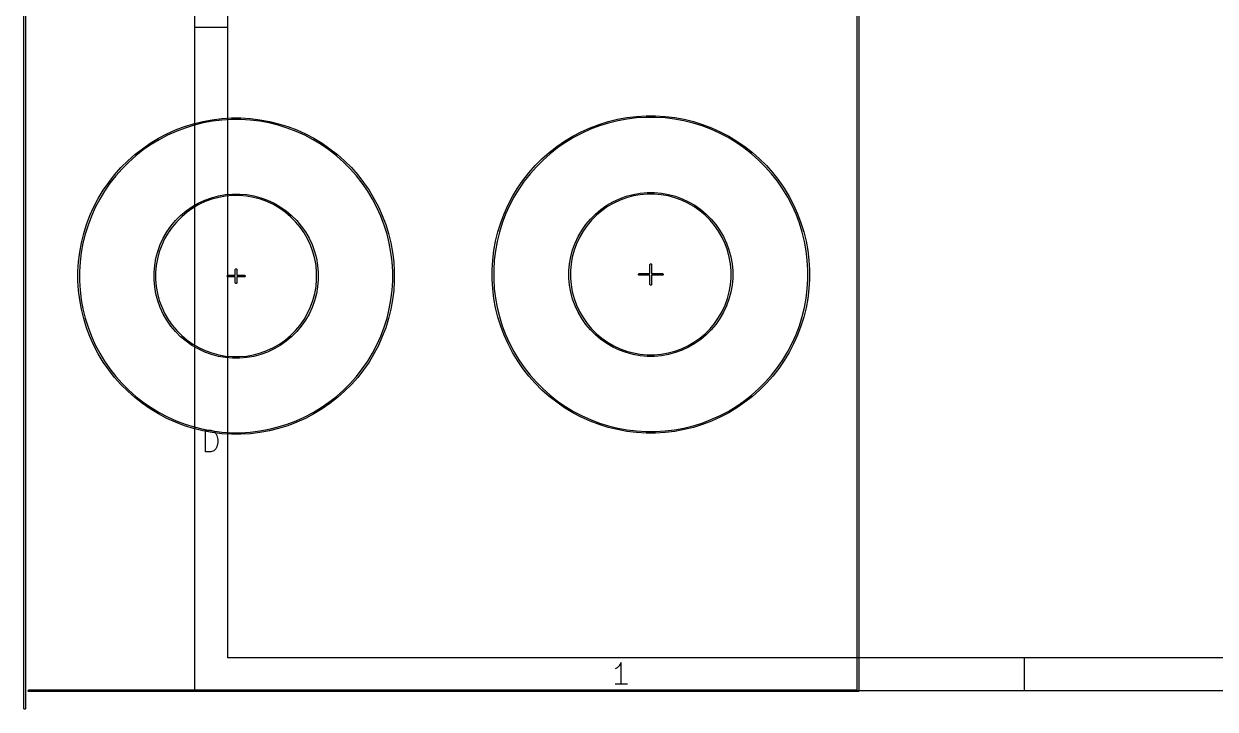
# Model space of a CAD drawing. Extents: x 0 to 287, y -201 to 0.
# Drawn here: x -0.3 to 71.5, y -201.1 to -159.8 of the extents above; entities that cross this region are included whole.
import ezdxf

# ---------------------------------------------------------------- set-up
doc = ezdxf.new("R2010")
doc.units = 0
doc.layers.add('BLACK', color=7, linetype='CONTINUOUS')

msp = doc.modelspace()

# ---------------------------------------------------------------- linework, layer by layer
at = {"layer": 'BLACK', "linetype": 'CONTINUOUS'}
for p, q in [((50.05, 0), (50.05, -200)), ((49.95, -199.95), (49.95, -0.05)), ((-0.3, -201.063333), (-0.3, -1.063333)), ((-0.2, -1.063333), (-0.2, -201.063333)), ((10, -200.0072), (10, -10)), ((12, -198.0072), (12, -12)), ((10, -160), (12, -160)), ((9.388199, -165.982343), (9.938349, -165.810909)), ((9.964045, -165.903086), (9.419414, -166.0728)), ((9.938349, -165.810909), (10.497846, -165.673005)), ((10.51793, -165.766566), (9.964045, -165.903086)), ((10.497846, -165.673005), (11.064649, -165.569135)), ((11.079047, -165.663737), (10.51793, -165.766566)), ((11.064649, -165.569135), (11.636689, -165.499677)), ((11.645349, -165.594976), (11.079047, -165.663737)), ((11.636689, -165.499677), (12.211879, -165.464884)), ((12.214769, -165.560532), (11.645349, -165.594976)), ((12.211879, -165.464884), (12.788121, -165.464884)), ((12.785231, -165.560532), (12.214769, -165.560532)), ((13.354651, -165.594976), (12.785231, -165.560532)), ((12.788121, -165.464884), (13.363311, -165.499677)), ((13.920953, -165.663737), (13.354651, -165.594976)), ((13.363311, -165.499677), (13.935351, -165.569135)), ((14.48207, -165.766566), (13.920953, -165.663737)), ((13.935351, -165.569135), (14.502154, -165.673005)), ((15.035955, -165.903086), (14.48207, -165.766566)), ((14.502154, -165.673005), (15.061651, -165.810909)), ((15.580586, -166.0728), (15.035955, -165.903086)), ((15.061651, -165.810909), (15.611801, -165.982343)), ((33.837326, -166.057522), (34.377904, -165.852508)), ((34.377904, -165.852508), (34.929874, -165.680507)), ((34.955566, -165.77267), (34.409114, -165.942952)), ((34.929874, -165.680507), (35.491222, -165.542147)), ((35.511303, -165.635693), (34.955566, -165.77267)), ((35.491222, -165.542147), (36.0599, -165.437933)), ((36.074296, -165.532521), (35.511303, -165.635693)), ((36.0599, -165.437933), (36.633833, -165.368245)), ((36.642491, -165.46353), (36.074296, -165.532521)), ((36.633833, -165.368245), (37.210926, -165.333337)), ((37.213816, -165.428971), (36.642491, -165.46353)), ((37.210926, -165.333337), (37.789074, -165.333337)), ((37.786184, -165.428971), (37.213816, -165.428971)), ((38.357509, -165.46353), (37.786184, -165.428971)), ((37.789074, -165.333337), (38.366167, -165.368245)), ((38.925704, -165.532521), (38.357509, -165.46353)), ((38.366167, -165.368245), (38.9401, -165.437933)), ((39.488697, -165.635693), (38.925704, -165.532521)), ((38.9401, -165.437933), (39.508778, -165.542147)), ((40.044434, -165.77267), (39.488697, -165.635693)), ((39.508778, -165.542147), (40.070126, -165.680507)), ((40.590886, -165.942952), (40.044434, -165.77267)), ((40.070126, -165.680507), (40.622096, -165.852508)), ((40.622096, -165.852508), (41.162674, -166.057522)), ((7.813692, -166.690971), (8.323929, -166.423178)), ((8.36582, -166.509213), (7.860701, -166.77432)), ((8.323929, -166.423178), (8.849404, -166.186681)), ((8.886023, -166.275089), (8.36582, -166.509213)), ((8.849404, -166.186681), (9.388199, -165.982343)), ((9.419414, -166.0728), (8.886023, -166.275089)), ((16.113977, -166.275089), (15.580586, -166.0728)), ((15.611801, -165.982343), (16.150596, -166.186681)), ((16.63418, -166.509213), (16.113977, -166.275089)), ((16.150596, -166.186681), (16.676071, -166.423178)), ((17.139299, -166.77432), (16.63418, -166.509213)), ((16.676071, -166.423178), (17.186308, -166.690971)), ((32.30342, -166.862578), (32.798188, -166.56348)), ((32.798188, -166.56348), (33.310113, -166.294802)), ((33.351997, -166.380824), (32.84519, -166.646817)), ((33.310113, -166.294802), (33.837326, -166.057522)), ((33.87394, -166.145916), (33.351997, -166.380824)), ((34.409114, -165.942952), (33.87394, -166.145916)), ((41.12606, -166.145916), (40.590886, -165.942952)), ((41.648003, -166.380824), (41.12606, -166.145916)), ((41.162674, -166.057522), (41.689887, -166.294802)), ((42.15481, -166.646817), (41.648003, -166.380824)), ((41.689887, -166.294802), (42.201812, -166.56348)), ((42.201812, -166.56348), (42.69658, -166.862578)), ((6.39271, -167.671804), (6.846318, -167.316425)), ((6.846318, -167.316425), (7.320556, -166.989082)), ((7.372511, -167.069441), (6.903031, -167.3935)), ((7.320556, -166.989082), (7.813692, -166.690971)), ((7.860701, -166.77432), (7.372511, -167.069441)), ((17.627489, -167.069441), (17.139299, -166.77432)), ((17.186308, -166.690971), (17.679444, -166.989082)), ((18.096969, -167.3935), (17.627489, -167.069441)), ((17.679444, -166.989082), (18.153682, -167.316425)), ((18.153682, -167.316425), (18.60729, -167.671804)), ((31.372504, -167.547559), (31.827613, -167.191004)), ((31.884317, -167.268067), (31.433758, -167.621058)), ((31.827613, -167.191004), (32.30342, -166.862578)), ((32.355367, -166.942925), (31.884317, -167.268067)), ((32.84519, -166.646817), (32.355367, -166.942925)), ((42.644633, -166.942925), (42.15481, -166.646817)), ((43.115683, -167.268067), (42.644633, -166.942925)), ((42.69658, -166.862578), (43.172387, -167.191004)), ((43.566242, -167.621058), (43.115683, -167.268067)), ((43.172387, -167.191004), (43.627496, -167.547559)), ((5.553923, -168.461387), (5.961387, -168.053923)), ((5.961387, -168.053923), (6.39271, -167.671804)), ((6.453973, -167.745314), (6.026977, -168.1236)), ((6.903031, -167.3935), (6.453973, -167.745314)), ((18.546027, -167.745314), (18.096969, -167.3935)), ((18.973023, -168.1236), (18.546027, -167.745314)), ((18.60729, -167.671804), (19.038613, -168.053923)), ((19.038613, -168.053923), (19.446077, -168.461387)), ((30.530942, -168.339754), (30.939754, -167.930942)), ((31.005334, -168.000608), (30.600608, -168.405334)), ((30.939754, -167.930942), (31.372504, -167.547559)), ((31.433758, -167.621058), (31.005334, -168.000608)), ((43.994666, -168.000608), (43.566242, -167.621058)), ((43.627496, -167.547559), (44.060246, -167.930942)), ((44.399392, -168.405334), (43.994666, -168.000608)), ((44.060246, -167.930942), (44.469058, -168.339754)), ((5.171804, -168.89271), (5.553923, -168.461387)), ((5.6236, -168.526977), (5.245314, -168.953973)), ((6.026977, -168.1236), (5.6236, -168.526977)), ((19.3764, -168.526977), (18.973023, -168.1236)), ((19.754686, -168.953973), (19.3764, -168.526977)), ((19.446077, -168.461387), (19.828196, -168.89271)), ((29.791004, -169.227613), (30.147559, -168.772504)), ((30.147559, -168.772504), (30.530942, -168.339754)), ((30.600608, -168.405334), (30.221058, -168.833758)), ((44.778942, -168.833758), (44.399392, -168.405334)), ((44.469058, -168.339754), (44.852441, -168.772504)), ((44.852441, -168.772504), (45.208996, -169.227613)), ((4.489082, -169.820556), (4.816425, -169.346318)), ((4.8935, -169.403031), (4.569441, -169.872511)), ((4.816425, -169.346318), (5.171804, -168.89271)), ((5.245314, -168.953973), (4.8935, -169.403031)), ((20.1065, -169.403031), (19.754686, -168.953973)), ((19.828196, -168.89271), (20.183575, -169.346318)), ((20.430559, -169.872511), (20.1065, -169.403031)), ((20.183575, -169.346318), (20.510918, -169.820556)), ((29.462578, -169.70342), (29.791004, -169.227613)), ((29.868067, -169.284317), (29.542925, -169.755367)), ((30.221058, -168.833758), (29.868067, -169.284317)), ((45.131933, -169.284317), (44.778942, -168.833758)), ((45.457075, -169.755367), (45.131933, -169.284317)), ((45.208996, -169.227613), (45.537422, -169.70342)), ((4.190971, -170.313692), (4.489082, -169.820556)), ((4.569441, -169.872511), (4.27432, -170.360701)), ((11.010279, -170.27521), (11.427741, -170.163351)), ((11.427741, -170.163351), (11.853363, -170.088303)), ((11.865812, -170.182863), (11.448384, -170.256467)), ((11.853363, -170.088303), (12.283906, -170.050635)), ((12.288066, -170.14592), (11.865812, -170.182863)), ((12.283906, -170.050635), (12.716094, -170.050635)), ((12.711934, -170.14592), (12.288066, -170.14592)), ((13.134188, -170.182863), (12.711934, -170.14592)), ((12.716094, -170.050635), (13.146637, -170.088303)), ((13.551616, -170.256467), (13.134188, -170.182863)), ((13.146637, -170.088303), (13.572259, -170.163351)), ((13.572259, -170.163351), (13.989721, -170.27521)), ((20.72568, -170.360701), (20.430559, -169.872511)), ((20.510918, -169.820556), (20.809029, -170.313692)), ((28.894802, -170.710113), (29.16348, -170.198188)), ((29.16348, -170.198188), (29.462578, -169.70342)), ((29.542925, -169.755367), (29.246817, -170.24519)), ((35.608844, -170.334344), (36.013963, -170.186893)), ((36.013963, -170.186893), (36.430392, -170.075311)), ((36.451038, -170.168437), (36.042646, -170.277865)), ((36.430392, -170.075311), (36.854962, -170.000448)), ((36.867412, -170.095019), (36.451038, -170.168437)), ((36.854962, -170.000448), (37.28444, -169.962874)), ((37.288601, -170.05817), (36.867412, -170.095019)), ((37.28444, -169.962874), (37.71556, -169.962874)), ((37.711399, -170.05817), (37.288601, -170.05817)), ((38.132588, -170.095019), (37.711399, -170.05817)), ((37.71556, -169.962874), (38.145038, -170.000448)), ((38.548962, -170.168437), (38.132588, -170.095019)), ((38.145038, -170.000448), (38.569608, -170.075311)), ((38.957354, -170.277865), (38.548962, -170.168437)), ((38.569608, -170.075311), (38.986037, -170.186893)), ((38.986037, -170.186893), (39.391156, -170.334344)), ((45.753183, -170.24519), (45.457075, -169.755367)), ((45.537422, -169.70342), (45.83652, -170.198188)), ((45.83652, -170.198188), (46.105198, -170.710113)), ((3.686681, -171.349404), (3.923178, -170.823929)), ((4.009213, -170.86582), (3.775089, -171.386023)), ((3.923178, -170.823929), (4.190971, -170.313692)), ((4.27432, -170.360701), (4.009213, -170.86582)), ((9.484147, -171.069664), (9.838175, -170.821771)), ((9.88942, -170.902211), (9.542208, -171.145331)), ((9.838175, -170.821771), (10.21246, -170.605677)), ((10.2565, -170.690277), (9.88942, -170.902211)), ((10.21246, -170.605677), (10.604156, -170.423027)), ((10.640654, -170.511143), (10.2565, -170.690277)), ((10.604156, -170.423027), (11.010279, -170.27521)), ((11.03896, -170.366172), (10.640654, -170.511143)), ((11.448384, -170.256467), (11.03896, -170.366172)), ((13.96104, -170.366172), (13.551616, -170.256467)), ((14.359346, -170.511143), (13.96104, -170.366172)), ((13.989721, -170.27521), (14.395844, -170.423027)), ((14.7435, -170.690277), (14.359346, -170.511143)), ((14.395844, -170.423027), (14.78754, -170.605677)), ((15.11058, -170.902211), (14.7435, -170.690277)), ((14.78754, -170.605677), (15.161825, -170.821771)), ((15.457792, -171.145331), (15.11058, -170.902211)), ((15.161825, -170.821771), (15.515853, -171.069664)), ((20.990787, -170.86582), (20.72568, -170.360701)), ((20.809029, -170.313692), (21.076822, -170.823929)), ((21.224911, -171.386023), (20.990787, -170.86582)), ((21.076822, -170.823929), (21.313319, -171.349404)), ((28.657522, -171.237326), (28.894802, -170.710113)), ((28.980824, -170.751997), (28.745916, -171.27394)), ((29.246817, -170.24519), (28.980824, -170.751997)), ((34.491605, -170.979383), (34.844757, -170.732103)), ((34.896008, -170.812551), (34.549672, -171.055058)), ((34.844757, -170.732103), (35.218117, -170.516543)), ((35.262162, -170.601153), (34.896008, -170.812551)), ((35.218117, -170.516543), (35.608844, -170.334344)), ((35.645347, -170.422471), (35.262162, -170.601153)), ((36.042646, -170.277865), (35.645347, -170.422471)), ((39.354653, -170.422471), (38.957354, -170.277865)), ((39.737838, -170.601153), (39.354653, -170.422471)), ((39.391156, -170.334344), (39.781883, -170.516543)), ((40.103992, -170.812551), (39.737838, -170.601153)), ((39.781883, -170.516543), (40.155243, -170.732103)), ((40.450328, -171.055058), (40.103992, -170.812551)), ((40.155243, -170.732103), (40.508395, -170.979383)), ((46.019176, -170.751997), (45.753183, -170.24519)), ((46.254084, -171.27394), (46.019176, -170.751997)), ((46.105198, -170.710113), (46.342478, -171.237326)), ((3.482343, -171.888199), (3.686681, -171.349404)), ((3.775089, -171.386023), (3.5728, -171.919414)), ((8.569664, -171.984147), (8.847469, -171.653072)), ((8.847469, -171.653072), (9.153072, -171.347469)), ((9.217507, -171.417788), (8.917788, -171.717507)), ((9.153072, -171.347469), (9.484147, -171.069664)), ((9.542208, -171.145331), (9.217507, -171.417788)), ((15.782493, -171.417788), (15.457792, -171.145331)), ((15.515853, -171.069664), (15.846928, -171.347469)), ((16.082212, -171.717507), (15.782493, -171.417788)), ((15.846928, -171.347469), (16.152531, -171.653072)), ((16.152531, -171.653072), (16.430336, -171.984147)), ((21.4272, -171.919414), (21.224911, -171.386023)), ((21.313319, -171.349404), (21.517657, -171.888199)), ((28.452508, -171.777904), (28.657522, -171.237326)), ((28.745916, -171.27394), (28.542952, -171.809114)), ((33.579383, -171.891605), (33.856501, -171.561348)), ((33.926827, -171.625791), (33.655058, -171.949672)), ((33.856501, -171.561348), (34.161348, -171.256501)), ((34.225791, -171.326827), (33.926827, -171.625791)), ((34.161348, -171.256501), (34.491605, -170.979383)), ((34.549672, -171.055058), (34.225791, -171.326827)), ((40.774209, -171.326827), (40.450328, -171.055058)), ((40.508395, -170.979383), (40.838652, -171.256501)), ((41.073173, -171.625791), (40.774209, -171.326827)), ((40.838652, -171.256501), (41.143499, -171.561348)), ((41.344942, -171.949672), (41.073173, -171.625791)), ((41.143499, -171.561348), (41.420617, -171.891605)), ((46.457048, -171.809114), (46.254084, -171.27394)), ((46.342478, -171.237326), (46.547492, -171.777904)), ((3.310909, -172.438349), (3.482343, -171.888199)), ((3.5728, -171.919414), (3.403086, -172.464045)), ((8.105677, -172.71246), (8.321771, -172.338175)), ((8.321771, -172.338175), (8.569664, -171.984147)), ((8.645331, -172.042208), (8.402211, -172.38942)), ((8.917788, -171.717507), (8.645331, -172.042208)), ((16.354669, -172.042208), (16.082212, -171.717507)), ((16.597789, -172.38942), (16.354669, -172.042208)), ((16.430336, -171.984147), (16.678229, -172.338175)), ((16.678229, -172.338175), (16.894323, -172.71246)), ((21.596914, -172.464045), (21.4272, -171.919414)), ((21.517657, -171.888199), (21.689091, -172.438349)), ((28.142147, -172.891222), (28.280507, -172.329874)), ((28.37267, -172.355566), (28.235693, -172.911303)), ((28.280507, -172.329874), (28.452508, -171.777904)), ((28.542952, -171.809114), (28.37267, -172.355566)), ((33.116543, -172.618117), (33.332103, -172.244757)), ((33.412551, -172.296008), (33.201153, -172.662162)), ((33.332103, -172.244757), (33.579383, -171.891605)), ((33.655058, -171.949672), (33.412551, -172.296008)), ((41.587449, -172.296008), (41.344942, -171.949672)), ((41.420617, -171.891605), (41.667897, -172.244757)), ((41.798847, -172.662162), (41.587449, -172.296008)), ((41.667897, -172.244757), (41.883457, -172.618117)), ((46.62733, -172.355566), (46.457048, -171.809114)), ((46.547492, -171.777904), (46.719493, -172.329874)), ((46.764307, -172.911303), (46.62733, -172.355566)), ((46.719493, -172.329874), (46.857853, -172.891222)), ((3.069135, -173.564649), (3.173005, -172.997846)), ((3.266566, -173.01793), (3.163737, -173.579047)), ((3.173005, -172.997846), (3.310909, -172.438349)), ((3.403086, -172.464045), (3.266566, -173.01793)), ((7.923027, -173.104156), (8.105677, -172.71246)), ((8.190277, -172.7565), (8.011143, -173.140654)), ((8.402211, -172.38942), (8.190277, -172.7565)), ((16.809723, -172.7565), (16.597789, -172.38942)), ((16.988857, -173.140654), (16.809723, -172.7565)), ((16.894323, -172.71246), (17.076973, -173.104156)), ((21.733434, -173.01793), (21.596914, -172.464045)), ((21.689091, -172.438349), (21.826995, -172.997846)), ((21.836263, -173.579047), (21.733434, -173.01793)), ((21.826995, -172.997846), (21.930865, -173.564649)), ((28.037933, -173.4599), (28.142147, -172.891222)), ((28.235693, -172.911303), (28.132521, -173.474296)), ((32.786893, -173.413963), (32.934344, -173.008844)), ((33.022471, -173.045347), (32.877865, -173.442646)), ((32.934344, -173.008844), (33.116543, -172.618117)), ((33.201153, -172.662162), (33.022471, -173.045347)), ((41.977529, -173.045347), (41.798847, -172.662162)), ((41.883457, -172.618117), (42.065656, -173.008844)), ((42.122135, -173.442646), (41.977529, -173.045347)), ((42.065656, -173.008844), (42.213107, -173.413963)), ((46.867479, -173.474296), (46.764307, -172.911303)), ((46.857853, -172.891222), (46.962067, -173.4599)), ((2.999677, -174.136689), (3.069135, -173.564649)), ((3.163737, -173.579047), (3.094976, -174.145349)), ((7.663351, -173.927741), (7.77521, -173.510279)), ((7.866172, -173.53896), (7.756467, -173.948384)), ((7.77521, -173.510279), (7.923027, -173.104156)), ((8.011143, -173.140654), (7.866172, -173.53896)), ((17.133828, -173.53896), (16.988857, -173.140654)), ((17.076973, -173.104156), (17.22479, -173.510279)), ((17.243533, -173.948384), (17.133828, -173.53896)), ((17.22479, -173.510279), (17.336649, -173.927741)), ((21.905024, -174.145349), (21.836263, -173.579047)), ((21.930865, -173.564649), (22.000323, -174.136689)), ((27.968245, -174.033833), (28.037933, -173.4599)), ((28.132521, -173.474296), (28.06353, -174.042491)), ((32.675311, -173.830392), (32.786893, -173.413963)), ((32.877865, -173.442646), (32.768437, -173.851038)), ((42.231563, -173.851038), (42.122135, -173.442646)), ((42.213107, -173.413963), (42.324689, -173.830392)), ((46.93647, -174.042491), (46.867479, -173.474296)), ((46.962067, -173.4599), (47.031755, -174.033833)), ((2.964884, -174.711879), (2.999677, -174.136689)), ((3.094976, -174.145349), (3.060532, -174.714769)), ((7.550635, -174.783906), (7.588303, -174.353363)), ((7.588303, -174.353363), (7.663351, -173.927741)), ((7.682863, -174.365812), (7.64592, -174.788066)), ((7.756467, -173.948384), (7.682863, -174.365812)), ((17.317137, -174.365812), (17.243533, -173.948384)), ((17.35408, -174.788066), (17.317137, -174.365812)), ((17.336649, -173.927741), (17.411697, -174.353363)), ((17.411697, -174.353363), (17.449365, -174.783906)), ((21.939468, -174.714769), (21.905024, -174.145349)), ((22.000323, -174.136689), (22.035116, -174.711879)), ((27.933337, -174.610926), (27.968245, -174.033833)), ((28.06353, -174.042491), (28.028971, -174.613816)), ((32.562874, -174.68444), (32.600448, -174.254962)), ((32.600448, -174.254962), (32.675311, -173.830392)), ((32.695019, -174.267412), (32.65817, -174.688601)), ((32.768437, -173.851038), (32.695019, -174.267412)), ((37.45, -174.3), (37.453806, -174.280866)), ((37.45, -174.85), (37.45, -174.3)), ((37.453806, -174.280866), (37.480866, -174.253806)), ((37.480866, -174.253806), (37.519134, -174.253806)), ((37.519134, -174.253806), (37.546194, -174.280866)), ((37.546194, -174.280866), (37.55, -174.3)), ((37.55, -174.3), (37.55, -174.85)), ((42.304981, -174.267412), (42.231563, -173.851038)), ((42.34183, -174.688601), (42.304981, -174.267412)), ((42.324689, -173.830392), (42.399552, -174.254962)), ((42.399552, -174.254962), (42.437126, -174.68444)), ((46.971029, -174.613816), (46.93647, -174.042491)), ((47.031755, -174.033833), (47.066663, -174.610926)), ((2.964884, -174.714769), (2.964884, -174.711879)), ((2.964884, -175.288121), (2.964884, -174.714769)), ((3.060532, -174.714769), (3.060532, -175.285231)), ((7.550635, -174.788066), (7.550635, -174.783906)), ((7.550635, -175.216094), (7.550635, -174.788066)), ((7.588303, -175.646637), (7.550635, -175.216094)), ((7.64592, -174.788066), (7.64592, -175.211934)), ((7.64592, -175.211934), (7.682863, -175.634188)), ((11.953806, -174.980866), (11.980866, -174.953806)), ((11.953806, -175.019134), (11.953806, -174.980866)), ((11.980866, -175.046194), (11.953806, -175.019134)), ((11.980866, -174.953806), (12, -174.95)), ((12, -175.05), (11.980866, -175.046194)), ((12, -174.95), (12.45, -174.95)), ((12.45, -175.05), (12, -175.05)), ((12.45, -174.6), (12.453806, -174.580866)), ((12.45, -174.95), (12.45, -174.6)), ((12.45, -175.4), (12.45, -175.05)), ((12.453806, -174.580866), (12.480866, -174.553806)), ((12.480866, -174.553806), (12.519134, -174.553806)), ((12.519134, -174.553806), (12.546194, -174.580866)), ((12.546194, -174.580866), (12.55, -174.6)), ((12.55, -174.6), (12.55, -174.95)), ((12.55, -174.95), (13, -174.95)), ((13, -175.05), (12.55, -175.05)), ((12.55, -175.05), (12.55, -175.4)), ((13, -174.95), (13.019134, -174.953806)), ((13.019134, -175.046194), (13, -175.05)), ((13.019134, -174.953806), (13.046194, -174.980866)), ((13.046194, -175.019134), (13.019134, -175.046194)), ((13.046194, -174.980866), (13.046194, -175.019134)), ((17.317137, -175.634188), (17.35408, -175.211934)), ((17.35408, -175.211934), (17.35408, -174.788066)), ((17.449365, -175.216094), (17.411697, -175.646637)), ((17.449365, -174.783906), (17.449365, -175.216094)), ((21.939468, -175.285231), (21.939468, -174.714769)), ((22.035116, -174.711879), (22.035116, -175.288121)), ((27.933337, -174.613816), (27.933337, -174.610926)), ((27.933337, -175.189074), (27.933337, -174.613816)), ((27.968245, -175.766167), (27.933337, -175.189074)), ((28.028971, -174.613816), (28.028971, -175.186184)), ((28.028971, -175.186184), (28.06353, -175.757509)), ((32.562874, -174.688601), (32.562874, -174.68444)), ((32.562874, -175.11556), (32.562874, -174.688601)), ((32.600448, -175.545038), (32.562874, -175.11556)), ((32.65817, -174.688601), (32.65817, -175.111399)), ((32.65817, -175.111399), (32.695019, -175.532588)), ((36.753806, -174.880866), (36.780866, -174.853806)), ((36.753806, -174.919134), (36.753806, -174.880866)), ((36.780866, -174.946194), (36.753806, -174.919134)), ((36.780866, -174.853806), (36.8, -174.85)), ((36.8, -174.95), (36.780866, -174.946194)), ((36.8, -174.85), (37.45, -174.85)), ((37.45, -174.95), (36.8, -174.95)), ((37.45, -175.5), (37.45, -174.95)), ((37.55, -174.85), (38.2, -174.85)), ((38.2, -174.95), (37.55, -174.95)), ((37.55, -174.95), (37.55, -175.5)), ((38.2, -174.85), (38.219134, -174.853806)), ((38.219134, -174.946194), (38.2, -174.95)), ((38.219134, -174.853806), (38.246194, -174.880866)), ((38.246194, -174.919134), (38.219134, -174.946194)), ((38.246194, -174.880866), (38.246194, -174.919134)), ((42.304981, -175.532588), (42.34183, -175.111399)), ((42.34183, -175.111399), (42.34183, -174.688601)), ((42.437126, -175.11556), (42.399552, -175.545038)), ((42.437126, -174.68444), (42.437126, -175.11556)), ((46.93647, -175.757509), (46.971029, -175.186184)), ((46.971029, -175.186184), (46.971029, -174.613816)), ((47.066663, -175.189074), (47.031755, -175.766167)), ((47.066663, -174.610926), (47.066663, -175.189074)), ((2.999677, -175.863311), (2.964884, -175.288121)), ((3.069135, -176.435351), (2.999677, -175.863311)), ((3.060532, -175.285231), (3.094976, -175.854651)), ((3.094976, -175.854651), (3.163737, -176.420953)), ((7.663351, -176.072259), (7.588303, -175.646637)), ((7.682863, -175.634188), (7.756467, -176.051616)), ((12.453806, -175.419134), (12.45, -175.4)), ((12.480866, -175.446194), (12.453806, -175.419134)), ((12.519134, -175.446194), (12.480866, -175.446194)), ((12.546194, -175.419134), (12.519134, -175.446194)), ((12.55, -175.4), (12.546194, -175.419134)), ((17.243533, -176.051616), (17.317137, -175.634188)), ((17.411697, -175.646637), (17.336649, -176.072259)), ((21.836263, -176.420953), (21.905024, -175.854651)), ((21.905024, -175.854651), (21.939468, -175.285231)), ((22.000323, -175.863311), (21.930865, -176.435351)), ((22.035116, -175.288121), (22.000323, -175.863311)), ((28.037933, -176.3401), (27.968245, -175.766167)), ((28.06353, -175.757509), (28.132521, -176.325704)), ((32.675311, -175.969608), (32.600448, -175.545038)), ((32.786893, -176.386037), (32.675311, -175.969608)), ((32.695019, -175.532588), (32.768437, -175.948962)), ((32.768437, -175.948962), (32.877865, -176.357354)), ((37.453806, -175.519134), (37.45, -175.5)), ((37.480866, -175.546194), (37.453806, -175.519134)), ((37.519134, -175.546194), (37.480866, -175.546194)), ((37.546194, -175.519134), (37.519134, -175.546194)), ((37.55, -175.5), (37.546194, -175.519134)), ((42.122135, -176.357354), (42.231563, -175.948962)), ((42.324689, -175.969608), (42.213107, -176.386037)), ((42.231563, -175.948962), (42.304981, -175.532588)), ((42.399552, -175.545038), (42.324689, -175.969608)), ((46.867479, -176.325704), (46.93647, -175.757509)), ((47.031755, -175.766167), (46.962067, -176.3401)), ((3.173005, -177.002154), (3.069135, -176.435351)), ((3.163737, -176.420953), (3.266566, -176.98207)), ((7.77521, -176.489721), (7.663351, -176.072259)), ((7.756467, -176.051616), (7.866172, -176.46104)), ((7.923027, -176.895844), (7.77521, -176.489721)), ((7.866172, -176.46104), (8.011143, -176.859346)), ((16.988857, -176.859346), (17.133828, -176.46104)), ((17.22479, -176.489721), (17.076973, -176.895844)), ((17.133828, -176.46104), (17.243533, -176.051616)), ((17.336649, -176.072259), (17.22479, -176.489721)), ((21.733434, -176.98207), (21.836263, -176.420953)), ((21.930865, -176.435351), (21.826995, -177.002154)), ((28.142147, -176.908778), (28.037933, -176.3401)), ((28.132521, -176.325704), (28.235693, -176.888697)), ((32.934344, -176.791156), (32.786893, -176.386037)), ((32.877865, -176.357354), (33.022471, -176.754653)), ((41.977529, -176.754653), (42.122135, -176.357354)), ((42.213107, -176.386037), (42.065656, -176.791156)), ((46.764307, -176.888697), (46.867479, -176.325704)), ((46.962067, -176.3401), (46.857853, -176.908778)), ((3.310909, -177.561651), (3.173005, -177.002154)), ((3.266566, -176.98207), (3.403086, -177.535955)), ((8.105677, -177.28754), (7.923027, -176.895844)), ((8.011143, -176.859346), (8.190277, -177.2435)), ((8.321771, -177.661825), (8.105677, -177.28754)), ((8.190277, -177.2435), (8.402211, -177.61058)), ((16.597789, -177.61058), (16.809723, -177.2435)), ((16.894323, -177.28754), (16.678229, -177.661825)), ((16.809723, -177.2435), (16.988857, -176.859346)), ((17.076973, -176.895844), (16.894323, -177.28754)), ((21.596914, -177.535955), (21.733434, -176.98207)), ((21.826995, -177.002154), (21.689091, -177.561651)), ((28.280507, -177.470126), (28.142147, -176.908778)), ((28.235693, -176.888697), (28.37267, -177.444434)), ((33.116543, -177.181883), (32.934344, -176.791156)), ((33.022471, -176.754653), (33.201153, -177.137838)), ((33.332103, -177.555243), (33.116543, -177.181883)), ((33.201153, -177.137838), (33.412551, -177.503992)), ((41.587449, -177.503992), (41.798847, -177.137838)), ((41.883457, -177.181883), (41.667897, -177.555243)), ((41.798847, -177.137838), (41.977529, -176.754653)), ((42.065656, -176.791156), (41.883457, -177.181883)), ((46.62733, -177.444434), (46.764307, -176.888697)), ((46.857853, -176.908778), (46.719493, -177.470126)), ((3.482343, -178.111801), (3.310909, -177.561651)), ((3.403086, -177.535955), (3.5728, -178.080586)), ((3.686681, -178.650596), (3.482343, -178.111801)), ((3.5728, -178.080586), (3.775089, -178.613977)), ((8.569664, -178.015853), (8.321771, -177.661825)), ((8.402211, -177.61058), (8.645331, -177.957792)), ((8.847469, -178.346928), (8.569664, -178.015853)), ((8.645331, -177.957792), (8.917788, -178.282493)), ((16.082212, -178.282493), (16.354669, -177.957792)), ((16.430336, -178.015853), (16.152531, -178.346928)), ((16.354669, -177.957792), (16.597789, -177.61058)), ((16.678229, -177.661825), (16.430336, -178.015853)), ((21.224911, -178.613977), (21.4272, -178.080586)), ((21.517657, -178.111801), (21.313319, -178.650596)), ((21.4272, -178.080586), (21.596914, -177.535955)), ((21.689091, -177.561651), (21.517657, -178.111801)), ((28.452508, -178.022096), (28.280507, -177.470126)), ((28.37267, -177.444434), (28.542952, -177.990886)), ((28.657522, -178.562674), (28.452508, -178.022096)), ((28.542952, -177.990886), (28.745916, -178.52606)), ((33.579383, -177.908395), (33.332103, -177.555243)), ((33.412551, -177.503992), (33.655058, -177.850328)), ((33.856501, -178.238652), (33.579383, -177.908395)), ((33.655058, -177.850328), (33.926827, -178.174209)), ((41.073173, -178.174209), (41.344942, -177.850328)), ((41.420617, -177.908395), (41.143499, -178.238652)), ((41.344942, -177.850328), (41.587449, -177.503992)), ((41.667897, -177.555243), (41.420617, -177.908395)), ((46.254084, -178.52606), (46.457048, -177.990886)), ((46.547492, -178.022096), (46.342478, -178.562674)), ((46.457048, -177.990886), (46.62733, -177.444434)), ((46.719493, -177.470126), (46.547492, -178.022096)), ((3.923178, -179.176071), (3.686681, -178.650596)), ((3.775089, -178.613977), (4.009213, -179.13418)), ((9.153072, -178.652531), (8.847469, -178.346928)), ((8.917788, -178.282493), (9.217507, -178.582212)), ((9.484147, -178.930336), (9.153072, -178.652531)), ((9.217507, -178.582212), (9.542208, -178.854669)), ((15.457792, -178.854669), (15.782493, -178.582212)), ((15.846928, -178.652531), (15.515853, -178.930336)), ((15.782493, -178.582212), (16.082212, -178.282493)), ((16.152531, -178.346928), (15.846928, -178.652531)), ((20.990787, -179.13418), (21.224911, -178.613977)), ((21.313319, -178.650596), (21.076822, -179.176071)), ((28.894802, -179.089887), (28.657522, -178.562674)), ((28.745916, -178.52606), (28.980824, -179.048003)), ((34.161348, -178.543499), (33.856501, -178.238652)), ((33.926827, -178.174209), (34.225791, -178.473173)), ((34.491605, -178.820617), (34.161348, -178.543499)), ((34.225791, -178.473173), (34.549672, -178.744942)), ((34.844757, -179.067897), (34.491605, -178.820617)), ((34.549672, -178.744942), (34.896008, -178.987449)), ((40.103992, -178.987449), (40.450328, -178.744942)), ((40.508395, -178.820617), (40.155243, -179.067897)), ((40.450328, -178.744942), (40.774209, -178.473173)), ((40.838652, -178.543499), (40.508395, -178.820617)), ((40.774209, -178.473173), (41.073173, -178.174209)), ((41.143499, -178.238652), (40.838652, -178.543499)), ((46.019176, -179.048003), (46.254084, -178.52606)), ((46.342478, -178.562674), (46.105198, -179.089887)), ((4.190971, -179.686308), (3.923178, -179.176071)), ((4.009213, -179.13418), (4.27432, -179.639299)), ((9.838175, -179.178229), (9.484147, -178.930336)), ((9.542208, -178.854669), (9.88942, -179.097789)), ((10.21246, -179.394323), (9.838175, -179.178229)), ((9.88942, -179.097789), (10.2565, -179.309723)), ((10.604156, -179.576973), (10.21246, -179.394323)), ((10.2565, -179.309723), (10.640654, -179.488857)), ((10.640654, -179.488857), (11.03896, -179.633828)), ((13.96104, -179.633828), (14.359346, -179.488857)), ((14.359346, -179.488857), (14.7435, -179.309723)), ((14.78754, -179.394323), (14.395844, -179.576973)), ((14.7435, -179.309723), (15.11058, -179.097789)), ((15.161825, -179.178229), (14.78754, -179.394323)), ((15.11058, -179.097789), (15.457792, -178.854669)), ((15.515853, -178.930336), (15.161825, -179.178229)), ((20.72568, -179.639299), (20.990787, -179.13418)), ((21.076822, -179.176071), (20.809029, -179.686308)), ((29.16348, -179.601812), (28.894802, -179.089887)), ((28.980824, -179.048003), (29.246817, -179.55481)), ((29.246817, -179.55481), (29.542925, -180.044633)), ((35.218117, -179.283457), (34.844757, -179.067897)), ((34.896008, -178.987449), (35.262162, -179.198847)), ((35.608844, -179.465656), (35.218117, -179.283457)), ((35.262162, -179.198847), (35.645347, -179.377529)), ((36.013963, -179.613107), (35.608844, -179.465656)), ((35.645347, -179.377529), (36.042646, -179.522135)), ((36.042646, -179.522135), (36.451038, -179.631563)), ((38.548962, -179.631563), (38.957354, -179.522135)), ((38.957354, -179.522135), (39.354653, -179.377529)), ((39.391156, -179.465656), (38.986037, -179.613107)), ((39.354653, -179.377529), (39.737838, -179.198847)), ((39.781883, -179.283457), (39.391156, -179.465656)), ((39.737838, -179.198847), (40.103992, -178.987449)), ((40.155243, -179.067897), (39.781883, -179.283457)), ((45.457075, -180.044633), (45.753183, -179.55481)), ((45.753183, -179.55481), (46.019176, -179.048003)), ((46.105198, -179.089887), (45.83652, -179.601812)), ((4.489082, -180.179444), (4.190971, -179.686308)), ((4.27432, -179.639299), (4.569441, -180.127489)), ((4.816425, -180.653682), (4.489082, -180.179444)), ((4.569441, -180.127489), (4.8935, -180.596969)), ((11.010279, -179.72479), (10.604156, -179.576973)), ((11.427741, -179.836649), (11.010279, -179.72479)), ((11.03896, -179.633828), (11.448384, -179.743533)), ((11.853363, -179.911697), (11.427741, -179.836649)), ((11.448384, -179.743533), (11.865812, -179.817137)), ((12.283906, -179.949365), (11.853363, -179.911697)), ((11.865812, -179.817137), (12.288066, -179.85408)), ((12.716094, -179.949365), (12.283906, -179.949365)), ((12.288066, -179.85408), (12.711934, -179.85408)), ((12.711934, -179.85408), (13.134188, -179.817137)), ((13.146637, -179.911697), (12.716094, -179.949365)), ((13.134188, -179.817137), (13.551616, -179.743533)), ((13.572259, -179.836649), (13.146637, -179.911697)), ((13.551616, -179.743533), (13.96104, -179.633828)), ((13.989721, -179.72479), (13.572259, -179.836649)), ((14.395844, -179.576973), (13.989721, -179.72479)), ((20.1065, -180.596969), (20.430559, -180.127489)), ((20.510918, -180.179444), (20.183575, -180.653682)), ((20.430559, -180.127489), (20.72568, -179.639299)), ((20.809029, -179.686308), (20.510918, -180.179444)), ((29.462578, -180.09658), (29.16348, -179.601812)), ((29.791004, -180.572387), (29.462578, -180.09658)), ((29.542925, -180.044633), (29.868067, -180.515683)), ((36.430392, -179.724689), (36.013963, -179.613107)), ((36.854962, -179.799552), (36.430392, -179.724689)), ((36.451038, -179.631563), (36.867412, -179.704981)), ((37.28444, -179.837126), (36.854962, -179.799552)), ((36.867412, -179.704981), (37.288601, -179.74183)), ((37.71556, -179.837126), (37.28444, -179.837126)), ((37.288601, -179.74183), (37.711399, -179.74183)), ((37.711399, -179.74183), (38.132588, -179.704981)), ((38.145038, -179.799552), (37.71556, -179.837126)), ((38.132588, -179.704981), (38.548962, -179.631563)), ((38.569608, -179.724689), (38.145038, -179.799552)), ((38.986037, -179.613107), (38.569608, -179.724689)), ((45.131933, -180.515683), (45.457075, -180.044633)), ((45.537422, -180.09658), (45.208996, -180.572387)), ((45.83652, -179.601812), (45.537422, -180.09658)), ((5.171804, -181.10729), (4.816425, -180.653682)), ((4.8935, -180.596969), (5.245314, -181.046027)), ((19.754686, -181.046027), (20.1065, -180.596969)), ((20.183575, -180.653682), (19.828196, -181.10729)), ((30.147559, -181.027496), (29.791004, -180.572387)), ((29.868067, -180.515683), (30.221058, -180.966242)), ((30.221058, -180.966242), (30.600608, -181.394666)), ((44.399392, -181.394666), (44.778942, -180.966242)), ((44.778942, -180.966242), (45.131933, -180.515683)), ((45.208996, -180.572387), (44.852441, -181.027496)), ((5.553923, -181.538613), (5.171804, -181.10729)), ((5.245314, -181.046027), (5.6236, -181.473023)), ((5.961387, -181.946077), (5.553923, -181.538613)), ((5.6236, -181.473023), (6.026977, -181.8764)), ((18.973023, -181.8764), (19.3764, -181.473023)), ((19.446077, -181.538613), (19.038613, -181.946077)), ((19.3764, -181.473023), (19.754686, -181.046027)), ((19.828196, -181.10729), (19.446077, -181.538613)), ((30.530942, -181.460246), (30.147559, -181.027496)), ((30.939754, -181.869058), (30.530942, -181.460246)), ((30.600608, -181.394666), (31.005334, -181.799392)), ((43.994666, -181.799392), (44.399392, -181.394666)), ((44.469058, -181.460246), (44.060246, -181.869058)), ((44.852441, -181.027496), (44.469058, -181.460246)), ((6.39271, -182.328196), (5.961387, -181.946077)), ((6.026977, -181.8764), (6.453973, -182.254686)), ((6.846318, -182.683575), (6.39271, -182.328196)), ((6.453973, -182.254686), (6.903031, -182.6065)), ((18.096969, -182.6065), (18.546027, -182.254686)), ((18.60729, -182.328196), (18.153682, -182.683575)), ((18.546027, -182.254686), (18.973023, -181.8764)), ((19.038613, -181.946077), (18.60729, -182.328196)), ((31.372504, -182.252441), (30.939754, -181.869058)), ((31.005334, -181.799392), (31.433758, -182.178942)), ((31.827613, -182.608996), (31.372504, -182.252441)), ((31.433758, -182.178942), (31.884317, -182.531933)), ((43.115683, -182.531933), (43.566242, -182.178942)), ((43.627496, -182.252441), (43.172387, -182.608996)), ((43.566242, -182.178942), (43.994666, -181.799392)), ((44.060246, -181.869058), (43.627496, -182.252441)), ((7.320556, -183.010918), (6.846318, -182.683575)), ((6.903031, -182.6065), (7.372511, -182.930559)), ((7.813692, -183.309029), (7.320556, -183.010918)), ((7.372511, -182.930559), (7.860701, -183.22568)), ((17.139299, -183.22568), (17.627489, -182.930559)), ((17.679444, -183.010918), (17.186308, -183.309029)), ((17.627489, -182.930559), (18.096969, -182.6065)), ((18.153682, -182.683575), (17.679444, -183.010918)), ((32.30342, -182.937422), (31.827613, -182.608996)), ((31.884317, -182.531933), (32.355367, -182.857075)), ((32.798188, -183.23652), (32.30342, -182.937422)), ((32.355367, -182.857075), (32.84519, -183.153183)), ((32.84519, -183.153183), (33.351997, -183.419176)), ((41.648003, -183.419176), (42.15481, -183.153183)), ((42.15481, -183.153183), (42.644633, -182.857075)), ((42.69658, -182.937422), (42.201812, -183.23652)), ((42.644633, -182.857075), (43.115683, -182.531933)), ((43.172387, -182.608996), (42.69658, -182.937422)), ((8.323929, -183.576822), (7.813692, -183.309029)), ((7.860701, -183.22568), (8.36582, -183.490787)), ((8.849404, -183.813319), (8.323929, -183.576822)), ((8.36582, -183.490787), (8.886023, -183.724911)), ((9.388199, -184.017657), (8.849404, -183.813319)), ((8.886023, -183.724911), (9.419414, -183.9272)), ((15.580586, -183.9272), (16.113977, -183.724911)), ((16.150596, -183.813319), (15.611801, -184.017657)), ((16.113977, -183.724911), (16.63418, -183.490787)), ((16.676071, -183.576822), (16.150596, -183.813319)), ((16.63418, -183.490787), (17.139299, -183.22568)), ((17.186308, -183.309029), (16.676071, -183.576822)), ((33.310113, -183.505198), (32.798188, -183.23652)), ((33.837326, -183.742478), (33.310113, -183.505198)), ((33.351997, -183.419176), (33.87394, -183.654084)), ((34.377904, -183.947492), (33.837326, -183.742478)), ((33.87394, -183.654084), (34.409114, -183.857048)), ((34.409114, -183.857048), (34.955566, -184.02733)), ((40.044434, -184.02733), (40.590886, -183.857048)), ((40.590886, -183.857048), (41.12606, -183.654084)), ((41.162674, -183.742478), (40.622096, -183.947492)), ((41.12606, -183.654084), (41.648003, -183.419176)), ((41.689887, -183.505198), (41.162674, -183.742478)), ((42.201812, -183.23652), (41.689887, -183.505198)), ((9.938349, -184.189091), (9.388199, -184.017657)), ((9.419414, -183.9272), (9.964045, -184.096914)), ((10.497846, -184.326995), (9.938349, -184.189091)), ((9.964045, -184.096914), (10.51793, -184.233434)), ((11.064649, -184.430865), (10.497846, -184.326995)), ((10.51793, -184.233434), (11.079047, -184.336263)), ((10.659523, -185.593604), (10.659523, -184.293604)), ((10.659523, -184.293604), (10.969047, -184.293604)), ((10.969047, -184.293604), (11.154761, -184.355509)), ((11.636689, -184.500323), (11.064649, -184.430865)), ((11.079047, -184.336263), (11.645349, -184.405024)), ((11.154761, -184.355509), (11.278571, -184.479319)), ((11.278571, -184.479319), (11.340476, -184.603128)), ((12.211879, -184.535116), (11.636689, -184.500323)), ((11.645349, -184.405024), (12.214769, -184.439468)), ((12.788121, -184.535116), (12.211879, -184.535116)), ((12.214769, -184.439468), (12.785231, -184.439468)), ((12.785231, -184.439468), (13.354651, -184.405024)), ((13.363311, -184.500323), (12.788121, -184.535116)), ((13.354651, -184.405024), (13.920953, -184.336263)), ((13.935351, -184.430865), (13.363311, -184.500323)), ((13.920953, -184.336263), (14.48207, -184.233434)), ((14.502154, -184.326995), (13.935351, -184.430865)), ((14.48207, -184.233434), (15.035955, -184.096914)), ((15.061651, -184.189091), (14.502154, -184.326995)), ((15.035955, -184.096914), (15.580586, -183.9272)), ((15.611801, -184.017657), (15.061651, -184.189091)), ((34.929874, -184.119493), (34.377904, -183.947492)), ((35.491222, -184.257853), (34.929874, -184.119493)), ((34.955566, -184.02733), (35.511303, -184.164307)), ((36.0599, -184.362067), (35.491222, -184.257853)), ((35.511303, -184.164307), (36.074296, -184.267479)), ((36.633833, -184.431755), (36.0599, -184.362067)), ((36.074296, -184.267479), (36.642491, -184.33647)), ((37.210926, -184.466663), (36.633833, -184.431755)), ((36.642491, -184.33647), (37.213816, -184.371029)), ((37.789074, -184.466663), (37.210926, -184.466663)), ((37.213816, -184.371029), (37.786184, -184.371029)), ((37.786184, -184.371029), (38.357509, -184.33647)), ((38.366167, -184.431755), (37.789074, -184.466663)), ((38.357509, -184.33647), (38.925704, -184.267479)), ((38.9401, -184.362067), (38.366167, -184.431755)), ((38.925704, -184.267479), (39.488697, -184.164307)), ((39.508778, -184.257853), (38.9401, -184.362067)), ((39.488697, -184.164307), (40.044434, -184.02733)), ((40.070126, -184.119493), (39.508778, -184.257853)), ((40.622096, -183.947492), (40.070126, -184.119493)), ((11.340476, -185.28408), (11.278571, -185.40789)), ((11.340476, -184.603128), (11.40238, -184.850747)), ((11.40238, -185.036461), (11.340476, -185.28408)), ((11.40238, -184.850747), (11.40238, -185.036461)), ((10.969047, -185.593604), (10.659523, -185.593604)), ((11.154761, -185.5317), (10.969047, -185.593604)), ((11.278571, -185.40789), (11.154761, -185.5317)), ((285.0022, -198.0072), (12, -198.0072)), ((60, -198.0072), (60, -200.0072)), ((35.470112, -198.610328), (35.346303, -198.672233)), ((35.593922, -198.486519), (35.470112, -198.610328)), ((35.717731, -198.300804), (35.593922, -198.486519)), ((35.717731, -199.600804), (35.717731, -198.300804)), ((36.08916, -199.600804), (35.346303, -199.600804)), ((-0.046194, -199.980866), (-0.019134, -199.953806)), ((-0.046194, -200.019134), (-0.046194, -199.980866)), ((-0.019134, -200.046194), (-0.046194, -200.019134)), ((-0.019134, -199.953806), (0, -199.95)), ((0, -200.05), (-0.019134, -200.046194)), ((0, -199.95), (49.95, -199.95)), ((50, -200.05), (0, -200.05)), ((287.0022, -200.0072), (10, -200.0072)), ((50.019134, -200.046194), (50, -200.05)), ((50.046194, -200.019134), (50.019134, -200.046194)), ((50.05, -200), (50.046194, -200.019134)), ((-0.296194, -201.082467), (-0.3, -201.063333)), ((-0.269134, -201.109527), (-0.296194, -201.082467)), ((-0.230866, -201.109527), (-0.269134, -201.109527)), ((-0.203806, -201.082467), (-0.230866, -201.109527)), ((-0.2, -201.063333), (-0.203806, -201.082467))]:
    msp.add_line(p, q, dxfattribs=at)

doc.saveas('drawing.dxf')
